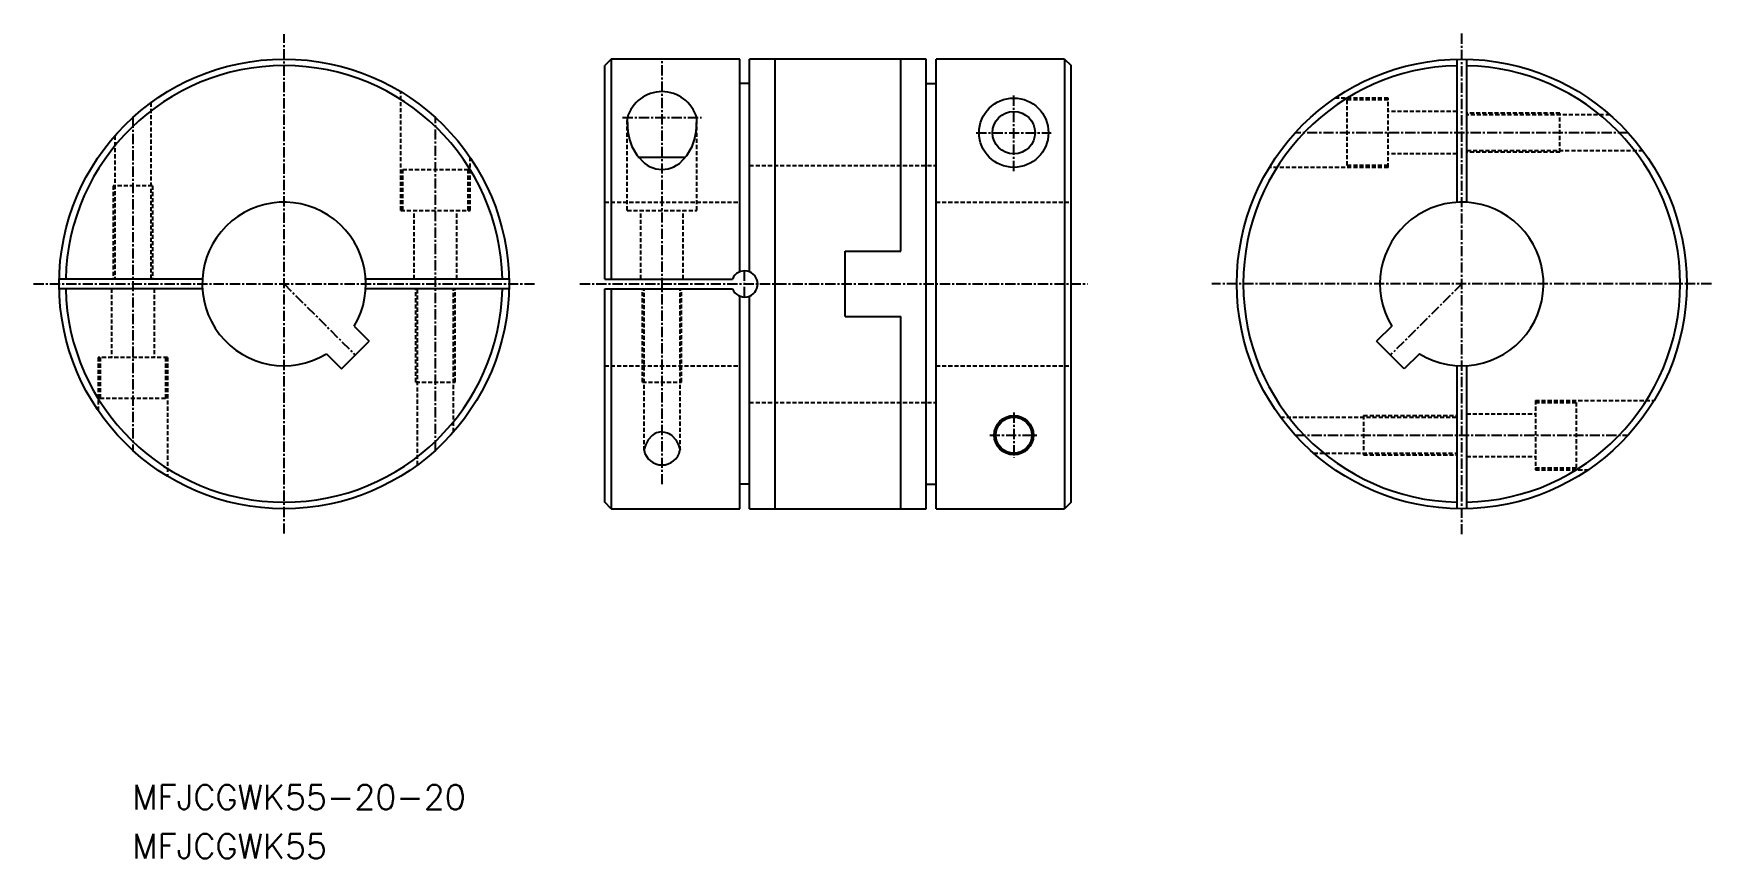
# Model space of a CAD drawing. Extents: x 28 to 233, y 32 to 133.
import ezdxf

# ---------------------------------------------------------------- set-up
doc = ezdxf.new("R2010")
doc.units = 0
doc.linetypes.add('CENTER', pattern=[2, 1.25, -0.25, 0.25, -0.25])
doc.linetypes.add('DASHED', pattern=[0.75, 0.5, -0.25])
doc.layers.get('0').update_dxf_attribs({"linetype": 'CONTINUOUS'})
doc.layers.add('CENTER', color=1, linetype='CENTER')
doc.styles.add('MISUMI', font='txt.shx')

msp = doc.modelspace()

# ---------------------------------------------------------------- linework, layer by layer
at = {"color": 7, "linetype": 'CONTINUOUS'}
for p, q in [((98.54, 129.41), (97.74, 128.61)), ((98.54, 129.41), (98.54, 102.51)), ((114.24, 129.41), (98.54, 129.41)), ((114.24, 103.4), (114.24, 129.41)), ((137.04, 129.41), (115.44, 129.41)), ((115.44, 103.4), (115.44, 129.41)), ((118.54, 129.41), (118.54, 74.41)), ((133.94, 105.91), (133.94, 129.41)), ((137.04, 74.41), (137.04, 129.41)), ((153.94, 129.41), (138.24, 129.41)), ((138.24, 74.41), (138.24, 129.41)), ((153.94, 129.41), (154.74, 128.61)), ((153.94, 129.41), (153.94, 74.41)), ((201.9, 129.41), (201.9, 111.9)), ((201.9, 129.41), (201.9, 111.9)), ((203.1, 129.41), (203.1, 111.9)), ((203.1, 129.41), (203.1, 111.9)), ((97.74, 102.51), (97.74, 128.61)), ((154.74, 75.21), (154.74, 128.61)), ((115.44, 126.41), (114.24, 126.41)), ((137.04, 126.41), (138.24, 126.41)), ((107.63, 117.38), (101.79, 117.38)), ((127.14, 105.91), (133.94, 105.91)), ((127.14, 97.91), (127.14, 105.91)), ((48.56, 102.51), (31.05, 102.51)), ((48.56, 101.31), (31.05, 101.31)), ((86.03, 102.51), (68.52, 102.51)), ((86.03, 101.31), (68.52, 101.31)), ((97.74, 102.51), (113.36, 102.51)), ((97.74, 75.21), (97.74, 101.31)), ((97.74, 101.31), (113.36, 101.31)), ((98.54, 101.31), (98.54, 74.41)), ((114.24, 74.41), (114.24, 100.43)), ((115.44, 74.41), (115.44, 100.43)), ((67.1, 96.75), (68.95, 94.9)), ((127.14, 97.91), (133.94, 97.91)), ((133.94, 74.41), (133.94, 97.91)), ((193.94, 96.75), (192.09, 94.9)), ((65.55, 91.51), (68.95, 94.9)), ((195.48, 91.51), (192.09, 94.9)), ((63.71, 93.35), (65.55, 91.51)), ((197.33, 93.35), (195.48, 91.51)), ((201.9, 91.93), (201.9, 74.42)), ((203.1, 91.93), (203.1, 74.42)), ((115.44, 77.41), (114.24, 77.41)), ((137.04, 77.41), (138.24, 77.41)), ((98.54, 74.41), (97.74, 75.21)), ((98.54, 74.41), (114.24, 74.41)), ((115.44, 74.41), (137.04, 74.41)), ((138.24, 74.41), (153.94, 74.41)), ((154.74, 75.21), (153.94, 74.41))]:
    msp.add_line(p, q, dxfattribs=at)
at = {"color": 3, "linetype": 'DASHED'}
for p, q in [((72.8, 110.91), (72.8, 125.43)), ((42.24, 124.06), (42.24, 102.51)), ((193.5, 124.65), (187.03, 124.65)), ((188.5, 116.41), (188.5, 124.41)), ((193.5, 124.41), (188.5, 124.41)), ((193.5, 116.17), (193.5, 124.65)), ((100.5, 110.91), (100.5, 122.26)), ((108.98, 110.91), (108.98, 122.26)), ((201.9, 123.01), (193.5, 123.01)), ((214.5, 122.81), (203.1, 122.81)), ((220.6, 122.61), (203.1, 122.61)), ((214.5, 118.01), (214.5, 122.81)), ((37.84, 120.02), (37.84, 102.51)), ((81.28, 110.91), (81.28, 117.38)), ((201.9, 117.81), (193.5, 117.81)), ((224.65, 118.21), (203.1, 118.21)), ((214.5, 118.01), (203.1, 118.01)), ((73.04, 115.91), (81.04, 115.91)), ((73.04, 110.91), (73.04, 115.91)), ((81.04, 110.91), (81.04, 115.91)), ((115.44, 116.41), (138.24, 116.41)), ((193.5, 116.17), (178.98, 116.17)), ((193.5, 116.41), (188.5, 116.41)), ((37.64, 113.91), (37.64, 102.51)), ((42.44, 113.91), (37.64, 113.91)), ((42.44, 113.91), (42.44, 102.51)), ((72.8, 110.91), (81.28, 110.91)), ((74.44, 102.51), (74.44, 110.91)), ((79.64, 102.51), (79.64, 110.91)), ((97.74, 111.91), (114.24, 111.91)), ((100.5, 110.91), (108.98, 110.91)), ((102.14, 102.51), (102.14, 110.91)), ((107.34, 102.51), (107.34, 110.91)), ((138.24, 111.91), (154.74, 111.91)), ((37.44, 101.31), (37.44, 92.91)), ((42.64, 101.31), (42.64, 92.91)), ((74.64, 89.91), (74.64, 101.31)), ((74.84, 79.76), (74.84, 101.31)), ((79.24, 83.81), (79.24, 101.31)), ((79.44, 89.91), (79.44, 101.31)), ((102.34, 89.91), (102.34, 101.31)), ((102.54, 81.57), (102.54, 101.31)), ((106.94, 81.57), (106.94, 101.31)), ((107.14, 89.91), (107.14, 101.31)), ((44.28, 92.91), (35.8, 92.91)), ((35.8, 92.91), (35.8, 86.45)), ((36.04, 92.91), (36.04, 87.91)), ((44.04, 92.91), (44.04, 87.91)), ((44.28, 92.91), (44.28, 78.4)), ((97.74, 91.91), (114.24, 91.91)), ((138.24, 91.91), (154.74, 91.91)), ((74.64, 89.91), (79.44, 89.91)), ((102.34, 89.91), (107.14, 89.91)), ((44.04, 87.91), (36.04, 87.91)), ((115.44, 87.41), (138.24, 87.41)), ((211.5, 87.65), (211.5, 79.17)), ((211.5, 87.65), (226.01, 87.65)), ((211.5, 87.41), (216.5, 87.41)), ((216.5, 87.41), (216.5, 79.41)), ((180.35, 85.61), (201.9, 85.61)), ((190.5, 85.81), (201.9, 85.81)), ((190.5, 85.81), (190.5, 81.01)), ((203.1, 86.01), (211.5, 86.01)), ((184.39, 81.21), (201.9, 81.21)), ((190.5, 81.01), (201.9, 81.01)), ((203.1, 80.81), (211.5, 80.81)), ((211.5, 79.41), (216.5, 79.41)), ((211.5, 79.17), (217.96, 79.17))]:
    msp.add_line(p, q, dxfattribs=at)
at = {"color": 7, "linetype": 'CONTINUOUS'}
for points in [[(100.5, 122.26), (100.52, 121.11), (100.56, 120.54), (100.75, 119.56), (101.07, 118.71), (101.72, 117.6), (102.62, 116.66), (102.94, 116.44), (103.29, 116.25), (103.64, 116.11), (104, 116), (104.37, 115.93), (104.74, 115.91), (105.11, 115.93), (105.48, 116), (105.84, 116.11), (106.19, 116.25), (106.53, 116.44), (106.86, 116.66), (107.76, 117.6), (108.41, 118.71), (108.73, 119.56), (108.91, 120.54), (108.96, 121.11), (108.98, 122.26)], [(104.74, 83.81), (104.44, 83.8), (104.25, 83.76), (104.07, 83.7), (103.88, 83.62), (103.7, 83.51), (103.54, 83.38), (103.06, 82.84), (102.73, 82.21), (102.57, 81.72), (102.54, 81.57)], [(104.74, 83.81), (105.03, 83.8), (105.22, 83.76), (105.41, 83.7), (105.59, 83.62), (105.77, 83.51), (105.94, 83.38), (106.41, 82.84), (106.75, 82.21), (106.91, 81.72), (106.94, 81.57)]]:
    msp.add_lwpolyline(points, dxfattribs=at)
for centre, radius in [((58.54, 101.91), 27.5), ((202.5, 101.91), 27.5), ((147.74, 120.41), 4.24), ((147.74, 120.41), 2.6), ((147.74, 83.41), 2.4), ((147.74, 83.41), 2.2)]:
    msp.add_circle(centre, radius, dxfattribs=at)
for centre, radius, start, end in [((58.54, 101.91), 26.7, 1.2877, 178.7123), ((202.5, 101.91), 26.7, 91.2877, 268.7123), ((202.5, 101.91), 26.7, 271.2877, 88.7123), ((104.74, 121.01), 4.42, 16.4852, 163.5148), ((58.54, 101.91), 10, 328.8865, 301.1135), ((202.5, 101.91), 10, 238.8865, 211.1135), ((114.84, 101.91), 1.6, 202.0243, 157.9757), ((58.54, 101.91), 26.7, 181.2877, 358.7123), ((104.74, 82.01), 2.24, 191.3725, 348.6275)]:
    msp.add_arc(centre, radius, start, end, dxfattribs=at)
at = {"layer": 'CENTER', "color": 1, "linetype": 'CENTER'}
for p, q in [((58.54, 71.38), (58.54, 132.44)), ((202.5, 71.29), (202.5, 132.54)), ((104.74, 77.41), (104.74, 129.41)), ((147.74, 115.71), (147.74, 125.12)), ((40.04, 122.26), (40.04, 81.57)), ((77.04, 81.57), (77.04, 122.26)), ((99.91, 122.26), (109.57, 122.26)), ((143.16, 120.41), (152.31, 120.41)), ((222.84, 120.41), (182.15, 120.41)), ((114.84, 100.31), (114.84, 103.51)), ((27.92, 101.91), (89.16, 101.91)), ((58.54, 101.91), (67.25, 93.2)), ((94.7, 101.91), (156.76, 101.91)), ((233.03, 101.91), (171.97, 101.91)), ((202.5, 101.91), (193.79, 93.2)), ((147.74, 86.19), (147.74, 80.64)), ((144.8, 83.41), (150.68, 83.41)), ((182.15, 83.41), (222.84, 83.41))]:
    msp.add_line(p, q, dxfattribs=at)

# ---------------------------------------------------------------- texts
at = {"color": 7, "linetype": 'CONTINUOUS', "style": 'MISUMI'}
for s, p in [('MFJCGWK55-20-20', (40, 37.64)), ('MFJCGWK55', (40, 31.64))]:
    msp.add_text(s, height=3, dxfattribs=at).set_placement(p)

doc.saveas('drawing.dxf')
